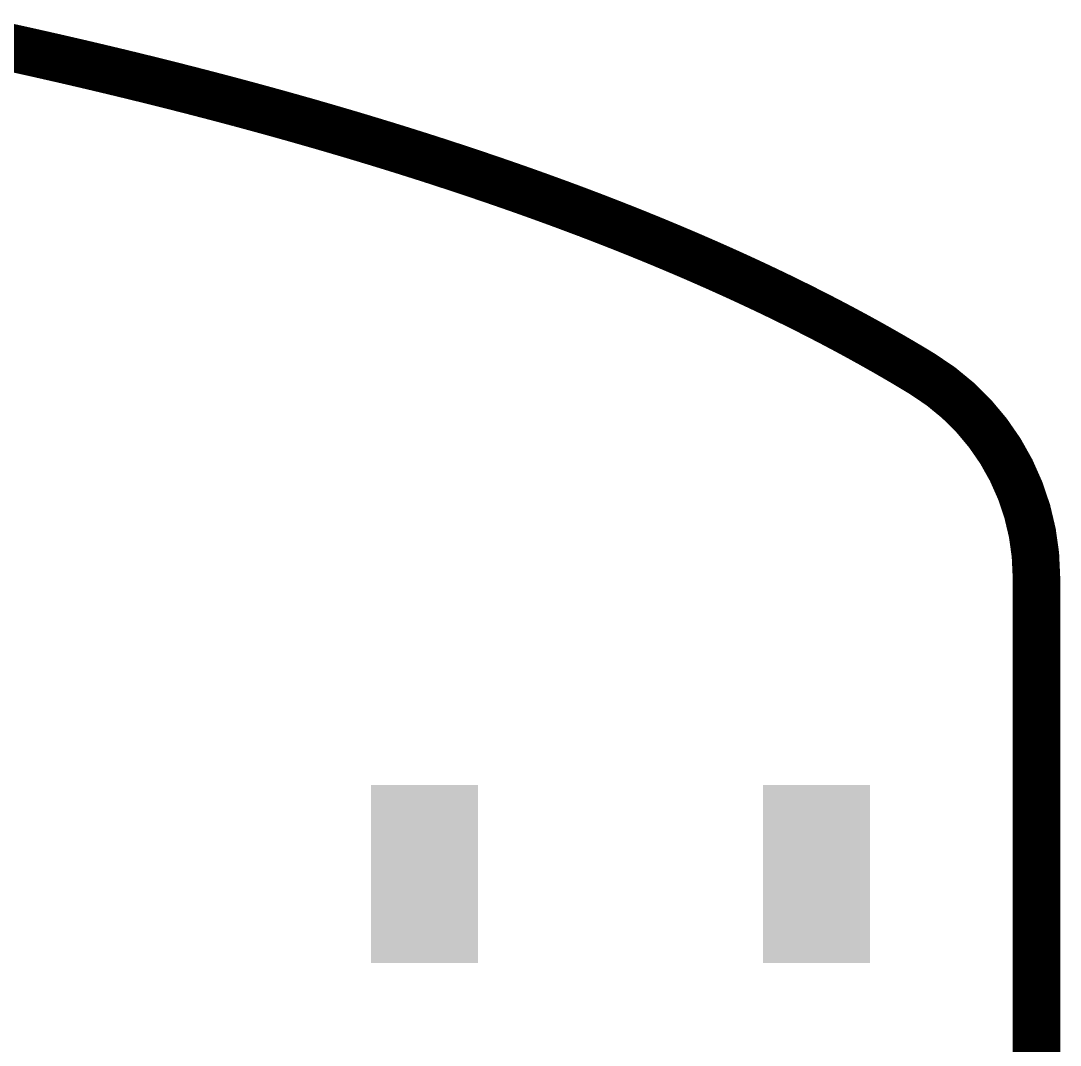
# Model space of a CAD drawing. Extents: x -0.2 to 60.2, y -0.2 to 22.2.
# Drawn here: x 51.45 to 60.2, y 12.01 to 20.63 of the extents above; entities that cross this region are included whole.
import ezdxf

# ---------------------------------------------------------------- set-up
doc = ezdxf.new("R2010")
doc.units = 0
doc.layers.add('20', color=7, linetype='CONTINUOUS')
doc.layers.add('32', color=253, linetype='CONTINUOUS')

# ---------------------------------------------------------------- blocks, each defined once
blk = doc.blocks.new('RECT')
blk.add_solid([(-0.5, -0.5), (0.5, -0.5), (-0.5, 0.5), (0.5, 0.5)])

msp = doc.modelspace()

# ---------------------------------------------------------------- linework, layer by layer
at = {"layer": '20', "const_width": 0.4}
for points in [[(51.2524, 20.4301), (51.2926, 20.4213)], [(51.2926, 20.4213), (51.3328, 20.4125)], [(51.3328, 20.4125), (51.3731, 20.4037)], [(51.3731, 20.4037), (51.4133, 20.3948)], [(51.4133, 20.3948), (51.4535, 20.3859)], [(51.4535, 20.3859), (51.4937, 20.377)], [(51.4937, 20.377), (51.5339, 20.3681)], [(51.5339, 20.3681), (51.5741, 20.359)], [(51.5741, 20.359), (51.6142, 20.35)], [(51.6142, 20.35), (51.6544, 20.3409)], [(51.6544, 20.3409), (51.6946, 20.3318)], [(51.6946, 20.3318), (51.7347, 20.3227)], [(51.7347, 20.3227), (51.7749, 20.3135)], [(51.7749, 20.3135), (51.815, 20.3043)], [(51.815, 20.3043), (51.8551, 20.2951)], [(51.8551, 20.2951), (51.8953, 20.2858)], [(51.8953, 20.2858), (51.9354, 20.2765)], [(51.9354, 20.2765), (51.9755, 20.2671)], [(51.9755, 20.2671), (52.0156, 20.2577)], [(52.0156, 20.2577), (52.0557, 20.2483)], [(52.0557, 20.2483), (52.0957, 20.2388)], [(52.0957, 20.2388), (52.1358, 20.2293)], [(52.1358, 20.2293), (52.1759, 20.2198)], [(52.1759, 20.2198), (52.2159, 20.2102)], [(52.2159, 20.2102), (52.256, 20.2006)], [(52.256, 20.2006), (52.296, 20.191)], [(52.296, 20.191), (52.336, 20.1813)], [(52.336, 20.1813), (52.376, 20.1716)], [(52.376, 20.1716), (52.416, 20.1618)], [(52.416, 20.1618), (52.456, 20.152)], [(52.456, 20.152), (52.496, 20.1422)], [(52.496, 20.1422), (52.536, 20.1323)], [(52.536, 20.1323), (52.5759, 20.1224)], [(52.5759, 20.1224), (52.6158, 20.1125)], [(52.6158, 20.1125), (52.6558, 20.1025)], [(52.6558, 20.1025), (52.6957, 20.0925)], [(52.6957, 20.0925), (52.7356, 20.0824)], [(52.7356, 20.0824), (52.7754, 20.0723)], [(52.7754, 20.0723), (52.8153, 20.0622)], [(52.8153, 20.0622), (52.8552, 20.052)], [(52.8552, 20.052), (52.895, 20.0418)], [(52.895, 20.0418), (52.9348, 20.0315)], [(52.9348, 20.0315), (52.9746, 20.0212)], [(52.9746, 20.0212), (53.0144, 20.0109)], [(53.0144, 20.0109), (53.0542, 20.0005)], [(53.0542, 20.0005), (53.094, 19.9901)], [(53.094, 19.9901), (53.1337, 19.9797)], [(53.1337, 19.9797), (53.1735, 19.9692)], [(53.1735, 19.9692), (53.2132, 19.9586)], [(53.2132, 19.9586), (53.2529, 19.9481)], [(53.2529, 19.9481), (53.2926, 19.9374)], [(53.2926, 19.9374), (53.3322, 19.9268)], [(53.3322, 19.9268), (53.3719, 19.9161)], [(53.3719, 19.9161), (53.4116, 19.9053)], [(53.4116, 19.9053), (53.4512, 19.8945)], [(53.4512, 19.8945), (53.4908, 19.8837)], [(53.4908, 19.8837), (53.5304, 19.8728)], [(53.5304, 19.8728), (53.57, 19.8619)], [(53.57, 19.8619), (53.6096, 19.851)], [(53.6096, 19.851), (53.6491, 19.84)], [(53.6491, 19.84), (53.6887, 19.8289)], [(53.6887, 19.8289), (53.7282, 19.8178)], [(53.7282, 19.8178), (53.7677, 19.8067)], [(53.7677, 19.8067), (53.8072, 19.7955)], [(53.8072, 19.7955), (53.8466, 19.7843)], [(53.8466, 19.7843), (53.8861, 19.773)], [(53.8861, 19.773), (53.9255, 19.7617)], [(53.9255, 19.7617), (53.965, 19.7503)], [(53.965, 19.7503), (54.0044, 19.7389)], [(54.0044, 19.7389), (54.0438, 19.7274)], [(54.0438, 19.7274), (54.0832, 19.7159)], [(54.0832, 19.7159), (54.1225, 19.7044)], [(54.1225, 19.7044), (54.1619, 19.6928)], [(54.1619, 19.6928), (54.2012, 19.6812)], [(54.2012, 19.6812), (54.2405, 19.6695)], [(54.2405, 19.6695), (54.2798, 19.6577)], [(54.2798, 19.6577), (54.3191, 19.6459)], [(54.3191, 19.6459), (54.3583, 19.6341)], [(54.3583, 19.6341), (54.3976, 19.6222)], [(54.3976, 19.6222), (54.4368, 19.6103)], [(54.4368, 19.6103), (54.476, 19.5983)], [(54.476, 19.5983), (54.5152, 19.5863)], [(54.5152, 19.5863), (54.5543, 19.5742)], [(54.5543, 19.5742), (54.5935, 19.5621)], [(54.5935, 19.5621), (54.6326, 19.5499)], [(54.6326, 19.5499), (54.6717, 19.5377)], [(54.6717, 19.5377), (54.7108, 19.5254)], [(54.7108, 19.5254), (54.7499, 19.5131)], [(54.7499, 19.5131), (54.789, 19.5007)], [(54.789, 19.5007), (54.828, 19.4883)], [(54.828, 19.4883), (54.8671, 19.4758)], [(54.8671, 19.4758), (54.9061, 19.4632)], [(54.9061, 19.4632), (54.9451, 19.4507)], [(54.9451, 19.4507), (54.984, 19.438)], [(54.984, 19.438), (55.023, 19.4253)], [(55.023, 19.4253), (55.0619, 19.4126)], [(55.0619, 19.4126), (55.1008, 19.3998)], [(55.1008, 19.3998), (55.1397, 19.387)], [(55.1397, 19.387), (55.1786, 19.3741)], [(55.1786, 19.3741), (55.2175, 19.3611)], [(55.2175, 19.3611), (55.2563, 19.3481)], [(55.2563, 19.3481), (55.2951, 19.3351)], [(55.2951, 19.3351), (55.3339, 19.3219)], [(55.3339, 19.3219), (55.3727, 19.3088)], [(55.3727, 19.3088), (55.4115, 19.2956)], [(55.4115, 19.2956), (55.4502, 19.2823)], [(55.4502, 19.2823), (55.4889, 19.2689)], [(55.4889, 19.2689), (55.5276, 19.2555)], [(55.5276, 19.2555), (55.5663, 19.2421)], [(55.5663, 19.2421), (55.6049, 19.2286)], [(55.6049, 19.2286), (55.6436, 19.215)], [(55.6436, 19.215), (55.6822, 19.2014)], [(55.6822, 19.2014), (55.7208, 19.1877)], [(55.7208, 19.1877), (55.7594, 19.174)], [(55.7594, 19.174), (55.7979, 19.1601)], [(55.7979, 19.1601), (55.8364, 19.1463)], [(55.8364, 19.1463), (55.875, 19.1323)], [(55.875, 19.1323), (55.9134, 19.1183)], [(55.9134, 19.1183), (55.9519, 19.1043)], [(55.9519, 19.1043), (55.9903, 19.0902)], [(55.9903, 19.0902), (56.0288, 19.076)], [(56.0288, 19.076), (56.0671, 19.0617)], [(56.0671, 19.0617), (56.1055, 19.0474)], [(56.1055, 19.0474), (56.1439, 19.033)], [(56.1439, 19.033), (56.1822, 19.0186)], [(56.1822, 19.0186), (56.2205, 19.004)], [(56.2205, 19.004), (56.2588, 18.9895)], [(56.2588, 18.9895), (56.297, 18.9748)], [(56.297, 18.9748), (56.3352, 18.9601)], [(56.3352, 18.9601), (56.3734, 18.9453)], [(56.3734, 18.9453), (56.4116, 18.9304)], [(56.4116, 18.9304), (56.4498, 18.9155)], [(56.4498, 18.9155), (56.4879, 18.9005)], [(56.4879, 18.9005), (56.526, 18.8854)], [(56.526, 18.8854), (56.5641, 18.8703)], [(56.5641, 18.8703), (56.6021, 18.8551)], [(56.6021, 18.8551), (56.6401, 18.8398)], [(56.6401, 18.8398), (56.6781, 18.8244)], [(56.6781, 18.8244), (56.7161, 18.809)], [(56.7161, 18.809), (56.754, 18.7935)], [(56.754, 18.7935), (56.7919, 18.7779)], [(56.7919, 18.7779), (56.8298, 18.7623)], [(56.8298, 18.7623), (56.8677, 18.7465)], [(56.8677, 18.7465), (56.9055, 18.7307)], [(56.9055, 18.7307), (56.9433, 18.7148)], [(56.9433, 18.7148), (56.9811, 18.6988)], [(56.9811, 18.6988), (57.0189, 18.6828)], [(57.0189, 18.6828), (57.0566, 18.6667)], [(57.0566, 18.6667), (57.0943, 18.6505)], [(57.0943, 18.6505), (57.1319, 18.6342)], [(57.1319, 18.6342), (57.1696, 18.6178)], [(57.1696, 18.6178), (57.2072, 18.6014)], [(57.2072, 18.6014), (57.2448, 18.5848)], [(57.2448, 18.5848), (57.2823, 18.5683)], [(57.2823, 18.5683), (57.3198, 18.5516)], [(57.3198, 18.5516), (57.3573, 18.5348)], [(57.3573, 18.5348), (57.3948, 18.5179)], [(57.3948, 18.5179), (57.4322, 18.501)], [(57.4322, 18.501), (57.4696, 18.484)], [(57.4696, 18.484), (57.507, 18.4669)], [(57.507, 18.4669), (57.5443, 18.4497)], [(57.5443, 18.4497), (57.5816, 18.4324)], [(57.5816, 18.4324), (57.6189, 18.415)], [(57.6189, 18.415), (57.6562, 18.3976)], [(57.6562, 18.3976), (57.6934, 18.38)], [(57.6934, 18.38), (57.7306, 18.3624)], [(57.7306, 18.3624), (57.7677, 18.3446)], [(57.7677, 18.3446), (57.8049, 18.3268)], [(57.8049, 18.3268), (57.842, 18.3089)], [(57.842, 18.3089), (57.879, 18.2909)], [(57.879, 18.2909), (57.916, 18.2727)], [(57.916, 18.2727), (57.953, 18.2545)], [(57.953, 18.2545), (57.99, 18.2362)], [(57.99, 18.2362), (58.0269, 18.2178)], [(58.0269, 18.2178), (58.0638, 18.1992)], [(58.0638, 18.1992), (58.1006, 18.1806)], [(58.1006, 18.1806), (58.1374, 18.1619)], [(58.1374, 18.1619), (58.1742, 18.1431)], [(58.1742, 18.1431), (58.2109, 18.1241)], [(58.2109, 18.1241), (58.2476, 18.1051)], [(58.2476, 18.1051), (58.2843, 18.0859)], [(58.2843, 18.0859), (58.3209, 18.0666)], [(58.3209, 18.0666), (58.3574, 18.0473)], [(58.3574, 18.0473), (58.394, 18.0278)], [(58.394, 18.0278), (58.4304, 18.0082)], [(58.4304, 18.0082), (58.4669, 17.9885)], [(58.4669, 17.9885), (58.5033, 17.9686)], [(58.5033, 17.9686), (58.5396, 17.9487)], [(58.5396, 17.9487), (58.5759, 17.9286)], [(58.5759, 17.9286), (58.6122, 17.9085)], [(58.6122, 17.9085), (58.6484, 17.8881)], [(58.6484, 17.8881), (58.6845, 17.8677)], [(58.6845, 17.8677), (58.7206, 17.8472)], [(58.7206, 17.8472), (58.7567, 17.8265)], [(58.7567, 17.8265), (58.7927, 17.8057)], [(58.7927, 17.8057), (58.8287, 17.7848)], [(58.8287, 17.7848), (58.8646, 17.7638)], [(58.8646, 17.7638), (58.9004, 17.7426)], [(58.9004, 17.7426), (58.9361, 17.7214)], [(58.9361, 17.7214), (58.9718, 17.7)], [(58.9718, 17.7), (59.0073, 17.6785)], [(59.0073, 17.6785), (59.0428, 17.657)], [(60, 6.0497), (60, 15.9503)]]:
    msp.add_lwpolyline(points, dxfattribs=at)
at = {"layer": '20'}
for points, const_width in [([(51.2713, 20.3236, 1), (51.3139, 20.519)], 0.2), ([(51.3946, 20.5014, 1), (51.3516, 20.306)], 0.2), ([(51.3114, 20.3148, 1), (51.3542, 20.5102)], 0.2), ([(51.4349, 20.4925, 1), (51.3917, 20.2972)], 0.2), ([(51.3517, 20.306, 1), (51.3945, 20.5014)], 0.2), ([(51.4752, 20.4836, 1), (51.4318, 20.2883)], 0.2), ([(51.3918, 20.2972, 1), (51.4348, 20.4925)], 0.2), ([(51.5155, 20.4746, 1), (51.4719, 20.2794)], 0.2), ([(51.4319, 20.2883, 1), (51.4751, 20.4836)], 0.2), ([(51.5557, 20.4656, 1), (51.5121, 20.2705)], 0.2), ([(51.472, 20.2794, 1), (51.5154, 20.4746)], 0.2), ([(51.5961, 20.4566, 1), (51.5521, 20.2615)], 0.2), ([(51.5121, 20.2704, 1), (51.5557, 20.4657)], 0.2), ([(51.5523, 20.2615, 1), (51.5959, 20.4566)], 0.2), ([(51.6362, 20.4476, 1), (51.5922, 20.2525)], 0.2), ([(51.6765, 20.4385, 1), (51.6323, 20.2434)], 0.2), ([(51.5922, 20.2525, 1), (51.6362, 20.4476)], 0.2), ([(51.7168, 20.4293, 1), (51.6724, 20.2343)], 0.2), ([(51.6324, 20.2434, 1), (51.6764, 20.4385)], 0.2), ([(51.757, 20.4202, 1), (51.7124, 20.2252)], 0.2), ([(51.6725, 20.2343, 1), (51.7167, 20.4294)], 0.2), ([(51.7973, 20.411, 1), (51.7525, 20.2161)], 0.2), ([(51.7125, 20.2252, 1), (51.7569, 20.4202)], 0.2), ([(51.8375, 20.4018, 1), (51.7925, 20.2069)], 0.2), ([(51.7526, 20.216, 1), (51.7972, 20.411)], 0.2), ([(51.8776, 20.3925, 1), (51.8326, 20.1976)], 0.2), ([(51.7926, 20.2069, 1), (51.8374, 20.4018)], 0.2), ([(51.9179, 20.3832, 1), (51.8727, 20.1884)], 0.2), ([(51.8326, 20.1976, 1), (51.8776, 20.3925)], 0.2), ([(51.9581, 20.3739, 1), (51.9127, 20.1791)], 0.2), ([(51.8728, 20.1884, 1), (51.9178, 20.3832)], 0.2), ([(51.9983, 20.3645, 1), (51.9527, 20.1698)], 0.2), ([(51.9128, 20.1791, 1), (51.958, 20.3739)], 0.2), ([(52.0385, 20.3551, 1), (51.9927, 20.1604)], 0.2), ([(51.9528, 20.1697, 1), (51.9982, 20.3645)], 0.2), ([(52.0787, 20.3456, 1), (52.0327, 20.151)], 0.2), ([(51.9928, 20.1604, 1), (52.0384, 20.3551)], 0.2), ([(52.1188, 20.3361, 1), (52.0726, 20.1415)], 0.2), ([(52.0328, 20.151, 1), (52.0786, 20.3456)], 0.2), ([(52.1589, 20.3266, 1), (52.1127, 20.1321)], 0.2), ([(52.0727, 20.1415, 1), (52.1187, 20.3362)], 0.2), ([(52.1992, 20.3171, 1), (52.1526, 20.1225)], 0.2), ([(52.1127, 20.132, 1), (52.1589, 20.3266)], 0.2), ([(52.2392, 20.3075, 1), (52.1926, 20.113)], 0.2), ([(52.1528, 20.1225, 1), (52.199, 20.3171)], 0.2), ([(52.2795, 20.2978, 1), (52.2325, 20.1034)], 0.2), ([(52.1926, 20.113, 1), (52.2392, 20.3075)], 0.2), ([(52.3195, 20.2882, 1), (52.2725, 20.0938)], 0.2), ([(52.2327, 20.1034, 1), (52.2793, 20.2979)], 0.2), ([(52.3596, 20.2785, 1), (52.3124, 20.0841)], 0.2), ([(52.2725, 20.0938, 1), (52.3195, 20.2882)], 0.2), ([(52.3125, 20.0841, 1), (52.3595, 20.2785)], 0.2), ([(52.3997, 20.2687, 1), (52.3523, 20.0744)], 0.2), ([(52.4398, 20.2589, 1), (52.3922, 20.0647)], 0.2), ([(52.3524, 20.0744, 1), (52.3996, 20.2687)], 0.2), ([(52.4799, 20.2491, 1), (52.4321, 20.0549)], 0.2), ([(52.3923, 20.0646, 1), (52.4397, 20.259)], 0.2), ([(52.52, 20.2393, 1), (52.472, 20.0451)], 0.2), ([(52.4322, 20.0549, 1), (52.4798, 20.2491)], 0.2), ([(52.5601, 20.2294, 1), (52.5119, 20.0353)], 0.2), ([(52.4721, 20.0451, 1), (52.5199, 20.2393)], 0.2), ([(52.6001, 20.2194, 1), (52.5517, 20.0254)], 0.2), ([(52.512, 20.0352, 1), (52.56, 20.2294)], 0.2), ([(52.64, 20.2095, 1), (52.5916, 20.0154)], 0.2), ([(52.5518, 20.0253, 1), (52.6, 20.2195)], 0.2), ([(52.6802, 20.1995, 1), (52.6314, 20.0055)], 0.2), ([(52.5916, 20.0154, 1), (52.64, 20.2095)], 0.2), ([(52.7201, 20.1894, 1), (52.6713, 19.9955)], 0.2), ([(52.6316, 20.0055, 1), (52.68, 20.1995)], 0.2), ([(52.7602, 20.1793, 1), (52.711, 19.9855)], 0.2), ([(52.6713, 19.9955, 1), (52.7201, 20.1894)], 0.2), ([(52.8, 20.1692, 1), (52.7508, 19.9754)], 0.2), ([(52.7112, 19.9854, 1), (52.76, 20.1794)], 0.2), ([(52.84, 20.1591, 1), (52.7906, 19.9653)], 0.2), ([(52.7508, 19.9754, 1), (52.8, 20.1692)], 0.2), ([(52.88, 20.1489, 1), (52.8304, 19.9551)], 0.2), ([(52.7907, 19.9652, 1), (52.8399, 20.1591)], 0.2), ([(52.9199, 20.1386, 1), (52.8701, 19.9449)], 0.2), ([(52.8305, 19.9551, 1), (52.8799, 20.1489)], 0.2), ([(52.9599, 20.1283, 1), (52.9097, 19.9347)], 0.2), ([(52.8702, 19.9449, 1), (52.9198, 20.1386)], 0.2), ([(52.9997, 20.118, 1), (52.9495, 19.9244)], 0.2), ([(52.9099, 19.9347, 1), (52.9597, 20.1284)], 0.2), ([(53.0396, 20.1077, 1), (52.9892, 19.9141)], 0.2), ([(52.9495, 19.9244, 1), (52.9997, 20.118)], 0.2), ([(52.9893, 19.9141, 1), (53.0395, 20.1077)], 0.2), ([(53.0795, 20.0973, 1), (53.0289, 19.9038)], 0.2), ([(53.1195, 20.0868, 1), (53.0685, 19.8934)], 0.2), ([(53.029, 19.9038, 1), (53.0794, 20.0973)], 0.2), ([(53.1592, 20.0764, 1), (53.1082, 19.883)], 0.2), ([(53.0687, 19.8934, 1), (53.1193, 20.0868)], 0.2), ([(53.1992, 20.0658, 1), (53.1478, 19.8725)], 0.2), ([(53.1082, 19.883, 1), (53.1592, 20.0764)], 0.2), ([(53.239, 20.0553, 1), (53.1874, 19.862)], 0.2), ([(53.148, 19.8725, 1), (53.199, 20.0659)], 0.2), ([(53.2787, 20.0447, 1), (53.2271, 19.8514)], 0.2), ([(53.1875, 19.862, 1), (53.2389, 20.0553)], 0.2), ([(53.3186, 20.034, 1), (53.2666, 19.8409)], 0.2), ([(53.2271, 19.8514, 1), (53.2787, 20.0447)], 0.2), ([(53.3582, 20.0233, 1), (53.3062, 19.8302)], 0.2), ([(53.2668, 19.8408, 1), (53.3184, 20.034)], 0.2), ([(53.398, 20.0126, 1), (53.3458, 19.8195)], 0.2), ([(53.3062, 19.8302, 1), (53.3582, 20.0233)], 0.2), ([(53.4379, 20.0018, 1), (53.3853, 19.8088)], 0.2), ([(53.3459, 19.8195, 1), (53.3979, 20.0126)], 0.2), ([(53.4776, 19.991, 1), (53.4248, 19.7981)], 0.2), ([(53.3855, 19.8088, 1), (53.4377, 20.0018)], 0.2), ([(53.5173, 19.9801, 1), (53.4643, 19.7873)], 0.2), ([(53.4249, 19.7981, 1), (53.4775, 19.991)], 0.2), ([(53.557, 19.9692, 1), (53.5038, 19.7764)], 0.2), ([(53.4644, 19.7872, 1), (53.5172, 19.9802)], 0.2), ([(53.5967, 19.9583, 1), (53.5433, 19.7655)], 0.2), ([(53.5039, 19.7764, 1), (53.5569, 19.9693)], 0.2), ([(53.6364, 19.9473, 1), (53.5828, 19.7546)], 0.2), ([(53.5434, 19.7655, 1), (53.5966, 19.9583)], 0.2), ([(53.676, 19.9363, 1), (53.6222, 19.7436)], 0.2), ([(53.5829, 19.7546, 1), (53.6363, 19.9473)], 0.2), ([(53.7157, 19.9252, 1), (53.6617, 19.7326)], 0.2), ([(53.6223, 19.7436, 1), (53.6759, 19.9363)], 0.2), ([(53.7553, 19.9141, 1), (53.7011, 19.7216)], 0.2), ([(53.6618, 19.7326, 1), (53.7156, 19.9252)], 0.2), ([(53.7949, 19.9029, 1), (53.7405, 19.7104)], 0.2), ([(53.7012, 19.7215, 1), (53.7552, 19.9141)], 0.2), ([(53.8346, 19.8917, 1), (53.7798, 19.6993)], 0.2), ([(53.7406, 19.7104, 1), (53.7948, 19.9029)], 0.2), ([(53.874, 19.8804, 1), (53.8192, 19.6881)], 0.2), ([(53.78, 19.6993, 1), (53.8344, 19.8917)], 0.2), ([(53.9137, 19.8691, 1), (53.8585, 19.6769)], 0.2), ([(53.8192, 19.6881, 1), (53.874, 19.8804)], 0.2), ([(53.9531, 19.8578, 1), (53.8979, 19.6656)], 0.2), ([(53.8587, 19.6768, 1), (53.9135, 19.8692)], 0.2), ([(53.9928, 19.8464, 1), (53.9372, 19.6543)], 0.2), ([(53.8979, 19.6656, 1), (53.9531, 19.8578)], 0.2), ([(53.9374, 19.6542, 1), (53.9926, 19.8464)], 0.2), ([(54.0323, 19.8349, 1), (53.9765, 19.6429)], 0.2), ([(54.0718, 19.8234, 1), (54.0158, 19.6314)], 0.2), ([(53.9766, 19.6428, 1), (54.0322, 19.835)], 0.2), ([(54.1114, 19.8119, 1), (54.055, 19.62)], 0.2), ([(54.0159, 19.6314, 1), (54.0717, 19.8235)], 0.2), ([(54.1507, 19.8003, 1), (54.0943, 19.6085)], 0.2), ([(54.0552, 19.6199, 1), (54.1112, 19.8119)], 0.2), ([(54.1903, 19.7887, 1), (54.1335, 19.5969)], 0.2), ([(54.0943, 19.6084, 1), (54.1507, 19.8003)], 0.2), ([(54.2297, 19.777, 1), (54.1727, 19.5853)], 0.2), ([(54.1337, 19.5969, 1), (54.1901, 19.7887)], 0.2), ([(54.2691, 19.7653, 1), (54.2119, 19.5736)], 0.2), ([(54.1728, 19.5853, 1), (54.2296, 19.777)], 0.2), ([(54.3085, 19.7535, 1), (54.2511, 19.5619)], 0.2), ([(54.212, 19.5736, 1), (54.269, 19.7653)], 0.2), ([(54.2512, 19.5619, 1), (54.3084, 19.7535)], 0.2), ([(54.348, 19.7417, 1), (54.2902, 19.5502)], 0.2), ([(54.3872, 19.7298, 1), (54.3294, 19.5384)], 0.2), ([(54.2904, 19.5502, 1), (54.3478, 19.7417)], 0.2), ([(54.4267, 19.7179, 1), (54.3685, 19.5265)], 0.2), ([(54.3294, 19.5384, 1), (54.3872, 19.7298)], 0.2), ([(54.466, 19.7059, 1), (54.4076, 19.5147)], 0.2), ([(54.3687, 19.5265, 1), (54.4265, 19.7179)], 0.2), ([(54.5053, 19.6939, 1), (54.4467, 19.5027)], 0.2), ([(54.4077, 19.5146, 1), (54.4659, 19.706)], 0.2), ([(54.5447, 19.6818, 1), (54.4857, 19.4907)], 0.2), ([(54.4468, 19.5027, 1), (54.5052, 19.6939)], 0.2), ([(54.5838, 19.6697, 1), (54.5248, 19.4787)], 0.2), ([(54.4859, 19.4907, 1), (54.5445, 19.6819)], 0.2), ([(54.5248, 19.4787, 1), (54.5838, 19.6697)], 0.2), ([(54.6232, 19.6576, 1), (54.5638, 19.4666)], 0.2), ([(54.6625, 19.6453, 1), (54.6027, 19.4545)], 0.2), ([(54.564, 19.4665, 1), (54.623, 19.6576)], 0.2), ([(54.7017, 19.6331, 1), (54.6417, 19.4423)], 0.2), ([(54.6029, 19.4544, 1), (54.6623, 19.6454)], 0.2), ([(54.7409, 19.6208, 1), (54.6807, 19.43)], 0.2), ([(54.6418, 19.4422, 1), (54.7016, 19.6331)], 0.2), ([(54.7801, 19.6084, 1), (54.7197, 19.4177)], 0.2), ([(54.6808, 19.43, 1), (54.7408, 19.6208)], 0.2), ([(54.8194, 19.596, 1), (54.7586, 19.4054)], 0.2), ([(54.7198, 19.4177, 1), (54.78, 19.6084)], 0.2), ([(54.8584, 19.5835, 1), (54.7976, 19.393)], 0.2), ([(54.7588, 19.4053, 1), (54.8192, 19.596)], 0.2), ([(54.7976, 19.393, 1), (54.8584, 19.5835)], 0.2), ([(54.8977, 19.571, 1), (54.8365, 19.3806)], 0.2), ([(54.9368, 19.5584, 1), (54.8754, 19.3681)], 0.2), ([(54.8367, 19.3805, 1), (54.8975, 19.571)], 0.2), ([(54.976, 19.5458, 1), (54.9142, 19.3556)], 0.2), ([(54.8755, 19.368, 1), (54.9367, 19.5584)], 0.2), ([(55.0149, 19.5331, 1), (54.9531, 19.3429)], 0.2), ([(54.9144, 19.3555, 1), (54.9758, 19.5458)], 0.2), ([(55.0541, 19.5204, 1), (54.9919, 19.3303)], 0.2), ([(54.9531, 19.3429, 1), (55.0149, 19.5331)], 0.2), ([(55.0931, 19.5076, 1), (55.0307, 19.3176)], 0.2), ([(54.9921, 19.3302, 1), (55.0539, 19.5204)], 0.2), ([(55.1322, 19.4948, 1), (55.0694, 19.3048)], 0.2), ([(55.0308, 19.3176, 1), (55.093, 19.5076)], 0.2), ([(55.0696, 19.3048, 1), (55.132, 19.4948)], 0.2), ([(55.1712, 19.4819, 1), (55.1082, 19.292)], 0.2), ([(55.2102, 19.4689, 1), (55.147, 19.2792)], 0.2), ([(55.1083, 19.292, 1), (55.1711, 19.4819)], 0.2), ([(55.2493, 19.4559, 1), (55.1857, 19.2663)], 0.2), ([(55.1471, 19.2791, 1), (55.2101, 19.469)], 0.2), ([(55.2882, 19.4429, 1), (55.2244, 19.2533)], 0.2), ([(55.1859, 19.2662, 1), (55.2491, 19.456)], 0.2), ([(55.3271, 19.4298, 1), (55.2631, 19.2403)], 0.2), ([(55.2245, 19.2533, 1), (55.2881, 19.4429)], 0.2), ([(55.366, 19.4166, 1), (55.3018, 19.2272)], 0.2), ([(55.2632, 19.2403, 1), (55.327, 19.4298)], 0.2), ([(55.4049, 19.4034, 1), (55.3405, 19.2141)], 0.2), ([(55.3019, 19.2272, 1), (55.3659, 19.4167)], 0.2), ([(55.3406, 19.2141, 1), (55.4048, 19.4035)], 0.2), ([(55.444, 19.3901, 1), (55.379, 19.201)], 0.2), ([(55.4828, 19.3768, 1), (55.4176, 19.1877)], 0.2), ([(55.3793, 19.2009, 1), (55.4437, 19.3902)], 0.2), ([(55.5216, 19.3634, 1), (55.4562, 19.1744)], 0.2), ([(55.4177, 19.1877, 1), (55.4827, 19.3769)], 0.2), ([(55.5604, 19.35, 1), (55.4948, 19.1611)], 0.2), ([(55.4563, 19.1744, 1), (55.5215, 19.3635)], 0.2), ([(55.5993, 19.3365, 1), (55.5333, 19.1477)], 0.2), ([(55.4949, 19.161, 1), (55.5603, 19.35)], 0.2), ([(55.638, 19.3229, 1), (55.5718, 19.1342)], 0.2), ([(55.5335, 19.1476, 1), (55.5991, 19.3365)], 0.2), ([(55.5719, 19.1342, 1), (55.6379, 19.323)], 0.2), ([(55.6769, 19.3093, 1), (55.6103, 19.1207)], 0.2), ([(55.7156, 19.2956, 1), (55.6488, 19.1071)], 0.2), ([(55.6105, 19.1206, 1), (55.6767, 19.3094)], 0.2), ([(55.7543, 19.2819, 1), (55.6873, 19.0935)], 0.2), ([(55.6489, 19.1071, 1), (55.7155, 19.2957)], 0.2), ([(55.7932, 19.2681, 1), (55.7256, 19.0798)], 0.2), ([(55.6874, 19.0934, 1), (55.7542, 19.2819)], 0.2), ([(55.8318, 19.2542, 1), (55.764, 19.0661)], 0.2), ([(55.7259, 19.0797, 1), (55.7929, 19.2682)], 0.2), ([(55.8704, 19.2403, 1), (55.8024, 19.0522)], 0.2), ([(55.7641, 19.066, 1), (55.8317, 19.2543)], 0.2), ([(55.9092, 19.2263, 1), (55.8408, 19.0384)], 0.2), ([(55.8025, 19.0522, 1), (55.8703, 19.2403)], 0.2), ([(55.9477, 19.2123, 1), (55.8791, 19.0244)], 0.2), ([(55.841, 19.0383, 1), (55.909, 19.2264)], 0.2), ([(55.9864, 19.1981, 1), (55.9174, 19.0104)], 0.2), ([(55.8792, 19.0244, 1), (55.9476, 19.2123)], 0.2), ([(56.0249, 19.184, 1), (55.9557, 18.9963)], 0.2), ([(55.9176, 19.0103, 1), (55.9862, 19.1982)], 0.2), ([(56.0637, 19.1697, 1), (55.9939, 18.9822)], 0.2), ([(55.9558, 18.9963, 1), (56.0248, 19.184)], 0.2), ([(56.102, 19.1554, 1), (56.0322, 18.968)], 0.2), ([(55.9942, 18.9821, 1), (56.0634, 19.1698)], 0.2), ([(56.1406, 19.141, 1), (56.0704, 18.9538)], 0.2), ([(56.0322, 18.968, 1), (56.102, 19.1554)], 0.2), ([(56.0706, 18.9537, 1), (56.1404, 19.1411)], 0.2), ([(56.1792, 19.1266, 1), (56.1086, 18.9394)], 0.2), ([(56.2176, 19.1121, 1), (56.1468, 18.9251)], 0.2), ([(56.1088, 18.9394, 1), (56.179, 19.1266)], 0.2), ([(56.2561, 19.0975, 1), (56.1849, 18.9106)], 0.2), ([(56.1469, 18.925, 1), (56.2175, 19.1121)], 0.2), ([(56.2946, 19.0828, 1), (56.223, 18.8961)], 0.2), ([(56.1851, 18.9105, 1), (56.2559, 19.0976)], 0.2), ([(56.333, 19.0681, 1), (56.261, 18.8815)], 0.2), ([(56.2232, 18.896, 1), (56.2944, 19.0829)], 0.2), ([(56.3713, 19.0533, 1), (56.2991, 18.8668)], 0.2), ([(56.2612, 18.8814, 1), (56.3328, 19.0682)], 0.2), ([(56.2992, 18.8668, 1), (56.3712, 19.0534)], 0.2), ([(56.4097, 19.0385, 1), (56.3371, 18.8521)], 0.2), ([(56.448, 19.0236, 1), (56.3752, 18.8373)], 0.2), ([(56.3373, 18.852, 1), (56.4095, 19.0386)], 0.2), ([(56.4864, 19.0086, 1), (56.4132, 18.8225)], 0.2), ([(56.3753, 18.8372, 1), (56.4479, 19.0236)], 0.2), ([(56.5247, 18.9935, 1), (56.4511, 18.8075)], 0.2), ([(56.4134, 18.8224, 1), (56.4862, 19.0087)], 0.2), ([(56.5629, 18.9784, 1), (56.4891, 18.7925)], 0.2), ([(56.4513, 18.8075, 1), (56.5245, 18.9936)], 0.2), ([(56.6013, 18.9631, 1), (56.5269, 18.7775)], 0.2), ([(56.4892, 18.7925, 1), (56.5628, 18.9784)], 0.2), ([(56.6394, 18.9479, 1), (56.5648, 18.7623)], 0.2), ([(56.5272, 18.7774, 1), (56.601, 18.9632)], 0.2), ([(56.6776, 18.9325, 1), (56.6026, 18.7471)], 0.2), ([(56.5649, 18.7623, 1), (56.6393, 18.9479)], 0.2), ([(56.7157, 18.9171, 1), (56.6405, 18.7318)], 0.2), ([(56.6028, 18.747, 1), (56.6774, 18.9326)], 0.2), ([(56.754, 18.9016, 1), (56.6782, 18.7164)], 0.2), ([(56.6406, 18.7317, 1), (56.7156, 18.9172)], 0.2), ([(56.792, 18.886, 1), (56.716, 18.701)], 0.2), ([(56.6785, 18.7164, 1), (56.7537, 18.9016)], 0.2), ([(56.7161, 18.7009, 1), (56.7919, 18.886)], 0.2), ([(56.8301, 18.8703, 1), (56.7537, 18.6855)], 0.2), ([(56.8682, 18.8546, 1), (56.7914, 18.6699)], 0.2), ([(56.7539, 18.6854, 1), (56.8299, 18.8704)], 0.2), ([(56.9063, 18.8388, 1), (56.8291, 18.6543)], 0.2), ([(56.7916, 18.6698, 1), (56.868, 18.8547)], 0.2), ([(56.9443, 18.8229, 1), (56.8667, 18.6385)], 0.2), ([(56.8293, 18.6542, 1), (56.9061, 18.8389)], 0.2), ([(56.9822, 18.8069, 1), (56.9044, 18.6227)], 0.2), ([(56.8669, 18.6384, 1), (56.9441, 18.823)], 0.2), ([(57.0202, 18.7909, 1), (56.942, 18.6068)], 0.2), ([(56.9045, 18.6226, 1), (56.9821, 18.807)], 0.2), ([(56.9422, 18.6067, 1), (57.02, 18.791)], 0.2), ([(57.0582, 18.7747, 1), (56.9796, 18.5909)], 0.2), ([(57.0961, 18.7585, 1), (57.0171, 18.5748)], 0.2), ([(56.9798, 18.5907, 1), (57.058, 18.7749)], 0.2), ([(57.134, 18.7422, 1), (57.0546, 18.5587)], 0.2), ([(57.0173, 18.5747, 1), (57.0959, 18.7586)], 0.2), ([(57.1717, 18.7259, 1), (57.0921, 18.5425)], 0.2), ([(57.0548, 18.5586, 1), (57.1338, 18.7423)], 0.2), ([(57.2097, 18.7094, 1), (57.1295, 18.5262)], 0.2), ([(57.0922, 18.5424, 1), (57.1716, 18.726)], 0.2), ([(57.1298, 18.5261, 1), (57.2094, 18.7095)], 0.2), ([(57.2474, 18.6929, 1), (57.167, 18.5098)], 0.2), ([(57.2853, 18.6763, 1), (57.2043, 18.4934)], 0.2), ([(57.1671, 18.5098, 1), (57.2473, 18.693)], 0.2), ([(57.323, 18.6596, 1), (57.2416, 18.4769)], 0.2), ([(57.2046, 18.4933, 1), (57.285, 18.6764)], 0.2), ([(57.3606, 18.6428, 1), (57.279, 18.4603)], 0.2), ([(57.2418, 18.4768, 1), (57.3228, 18.6597)], 0.2), ([(57.3983, 18.626, 1), (57.3163, 18.4436)], 0.2), ([(57.2791, 18.4602, 1), (57.3605, 18.6429)], 0.2), ([(57.4361, 18.609, 1), (57.3535, 18.4268)], 0.2), ([(57.3165, 18.4435, 1), (57.3981, 18.6261)], 0.2), ([(57.4736, 18.592, 1), (57.3908, 18.41)], 0.2), ([(57.3538, 18.4267, 1), (57.4358, 18.6091)], 0.2), ([(57.5112, 18.5749, 1), (57.428, 18.393)], 0.2), ([(57.3909, 18.4099, 1), (57.4735, 18.5921)], 0.2), ([(57.5489, 18.5577, 1), (57.4651, 18.376)], 0.2), ([(57.4282, 18.393, 1), (57.511, 18.575)], 0.2), ([(57.5863, 18.5404, 1), (57.5023, 18.3589)], 0.2), ([(57.4654, 18.3759, 1), (57.5486, 18.5578)], 0.2), ([(57.6238, 18.523, 1), (57.5394, 18.3417)], 0.2), ([(57.5024, 18.3588, 1), (57.5862, 18.5405)], 0.2), ([(57.6613, 18.5056, 1), (57.5765, 18.3244)], 0.2), ([(57.5396, 18.3416, 1), (57.6236, 18.5231)], 0.2), ([(57.6989, 18.488, 1), (57.6135, 18.3071)], 0.2), ([(57.5767, 18.3244, 1), (57.6611, 18.5057)], 0.2), ([(57.7362, 18.4704, 1), (57.6506, 18.2896)], 0.2), ([(57.6138, 18.307, 1), (57.6986, 18.4881)], 0.2), ([(57.7737, 18.4526, 1), (57.6875, 18.2721)], 0.2), ([(57.6507, 18.2896, 1), (57.7361, 18.4704)], 0.2), ([(57.8109, 18.4348, 1), (57.7245, 18.2545)], 0.2), ([(57.6878, 18.272, 1), (57.7734, 18.4527)], 0.2), ([(57.8484, 18.4168, 1), (57.7614, 18.2368)], 0.2), ([(57.7246, 18.2544, 1), (57.8108, 18.4349)], 0.2), ([(57.8858, 18.3988, 1), (57.7982, 18.219)], 0.2), ([(57.7617, 18.2366, 1), (57.8481, 18.417)], 0.2), ([(57.923, 18.3807, 1), (57.835, 18.201)], 0.2), ([(57.7985, 18.2188, 1), (57.8855, 18.3989)], 0.2), ([(57.9602, 18.3624, 1), (57.8718, 18.183)], 0.2), ([(57.8352, 18.2009, 1), (57.9228, 18.3808)], 0.2), ([(57.9974, 18.3441, 1), (57.9086, 18.1649)], 0.2), ([(57.872, 18.1829, 1), (57.96, 18.3625)], 0.2), ([(58.0347, 18.3257, 1), (57.9453, 18.1467)], 0.2), ([(57.9088, 18.1648, 1), (57.9972, 18.3442)], 0.2), ([(58.0718, 18.3071, 1), (57.982, 18.1284)], 0.2), ([(57.9456, 18.1466, 1), (58.0344, 18.3258)], 0.2), ([(58.1089, 18.2885, 1), (58.0187, 18.11)], 0.2), ([(57.9822, 18.1283, 1), (58.0716, 18.3072)], 0.2), ([(58.146, 18.2698, 1), (58.0552, 18.0915)], 0.2), ([(58.0189, 18.1099, 1), (58.1087, 18.2886)], 0.2), ([(58.0555, 18.0914, 1), (58.1457, 18.2699)], 0.2), ([(58.183, 18.2509, 1), (58.0918, 18.0729)], 0.2), ([(58.2201, 18.2319, 1), (58.1283, 18.0542)], 0.2), ([(58.092, 18.0728, 1), (58.1828, 18.251)], 0.2), ([(58.2569, 18.2129, 1), (58.1649, 18.0354)], 0.2), ([(58.1286, 18.054, 1), (58.2198, 18.2321)], 0.2), ([(58.2939, 18.1937, 1), (58.2013, 18.0164)], 0.2), ([(58.165, 18.0353, 1), (58.2568, 18.213)], 0.2), ([(58.3309, 18.1744, 1), (58.2377, 17.9974)], 0.2), ([(58.2016, 18.0163, 1), (58.2936, 18.1938)], 0.2), ([(58.3678, 18.155, 1), (58.274, 17.9783)], 0.2), ([(58.238, 17.9973, 1), (58.3306, 18.1746)], 0.2), ([(58.4044, 18.1355, 1), (58.3104, 17.959)], 0.2), ([(58.2743, 17.9782, 1), (58.3675, 18.1551)], 0.2), ([(58.4414, 18.1158, 1), (58.3466, 17.9397)], 0.2), ([(58.3105, 17.9589, 1), (58.4043, 18.1356)], 0.2), ([(58.4779, 18.0962, 1), (58.3829, 17.9202)], 0.2), ([(58.347, 17.9395, 1), (58.441, 18.1161)], 0.2), ([(58.383, 17.9201, 1), (58.4778, 18.0962)], 0.2), ([(58.5147, 18.0763, 1), (58.4191, 17.9007)], 0.2), ([(58.5514, 18.0563, 1), (58.4552, 17.881)], 0.2), ([(58.4194, 17.9005, 1), (58.5144, 18.0764)], 0.2), ([(58.588, 18.0362, 1), (58.4912, 17.8612)], 0.2), ([(58.4555, 17.8808, 1), (58.5511, 18.0565)], 0.2), ([(58.6245, 18.016, 1), (58.5273, 17.8412)], 0.2), ([(58.4915, 17.8611, 1), (58.5877, 18.0363)], 0.2), ([(58.6611, 17.9957, 1), (58.5633, 17.8212)], 0.2), ([(58.5275, 17.8411, 1), (58.6243, 18.0161)], 0.2), ([(58.6976, 17.9752, 1), (58.5992, 17.8011)], 0.2), ([(58.5636, 17.821, 1), (58.6608, 17.9959)], 0.2), ([(58.734, 17.9546, 1), (58.635, 17.7808)], 0.2), ([(58.5995, 17.8009, 1), (58.6973, 17.9754)], 0.2), ([(58.7703, 17.934, 1), (58.6709, 17.7604)], 0.2), ([(58.6353, 17.7807, 1), (58.7337, 17.9548)], 0.2), ([(58.8067, 17.9131, 1), (58.7067, 17.7399)], 0.2), ([(58.6711, 17.7603, 1), (58.7701, 17.9341)], 0.2), ([(58.8429, 17.8922, 1), (58.7425, 17.7193)], 0.2), ([(58.707, 17.7397, 1), (58.8064, 17.9133)], 0.2), ([(58.8792, 17.8711, 1), (58.7782, 17.6985)], 0.2), ([(58.7427, 17.7191, 1), (58.8427, 17.8923)], 0.2), ([(58.9155, 17.8499, 1), (58.8137, 17.6777)], 0.2), ([(58.7785, 17.6983, 1), (58.8789, 17.8713)], 0.2), ([(58.9515, 17.8286, 1), (58.8493, 17.6567)], 0.2), ([(58.8141, 17.6775, 1), (58.9151, 17.8501)], 0.2), ([(58.9875, 17.8072, 1), (58.8847, 17.6356)], 0.2), ([(58.8495, 17.6565, 1), (58.9513, 17.8287)], 0.2), ([(59.0236, 17.7856, 1), (58.92, 17.6145)], 0.2), ([(58.885, 17.6355, 1), (58.9872, 17.8073)], 0.2), ([(59.0593, 17.764, 1), (58.9553, 17.5931)], 0.2), ([(58.9204, 17.6142, 1), (59.0232, 17.7858)], 0.2), ([(60, 15.9503, 0.2613), (59.0428, 17.657)], 0.4), ([(59.0949, 17.7423, 1), (58.9907, 17.5716)], 0.2), ([(58.9555, 17.593, 1), (59.0591, 17.7641)], 0.2), ([(58.9908, 17.5715, 1), (59.0948, 17.7424)], 0.2), ([(60.1, 15.9503, 1), (59.9, 15.9503)], 0.2), ([(59.9, 15.9503, 1), (60.1, 15.9503)], 0.2)]:
    msp.add_lwpolyline(points, format="xyb", dxfattribs=dict(at, const_width=const_width))

# ---------------------------------------------------------------- block references
at = {"layer": '32', "xscale": 1.5, "yscale": 0.9, "rotation": 90}
for p in [(54.85, 13.45), (58.15, 13.45)]:
    msp.add_blockref('RECT', p, dxfattribs=at)

doc.saveas('drawing.dxf')
